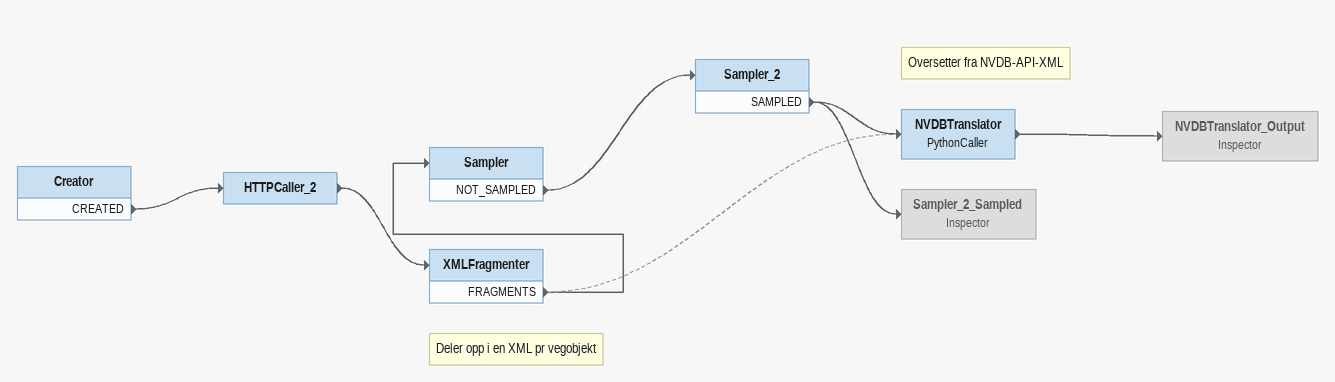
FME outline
Creator
    CREATED -> HTTPCaller_2
HTTPCaller_2
    -> XMLFragmenter
Note: Deler opp i en XML pr vegobjekt
XMLFragmenter
    FRAGMENTS -> Sampler
    FRAGMENTS -> NVDBTranslator [off]
Sampler
    NOT_SAMPLED -> Sampler_2
Sampler_2
    SAMPLED -> Sampler_2_Sampled
    SAMPLED -> NVDBTranslator
Note: Oversetter fra NVDB-API-XML
NVDBTranslator: PythonCaller
    -> NVDBTranslator_Output
NVDBTranslator_Output: Inspector [off]
Sampler_2_Sampled: Inspector [off]
